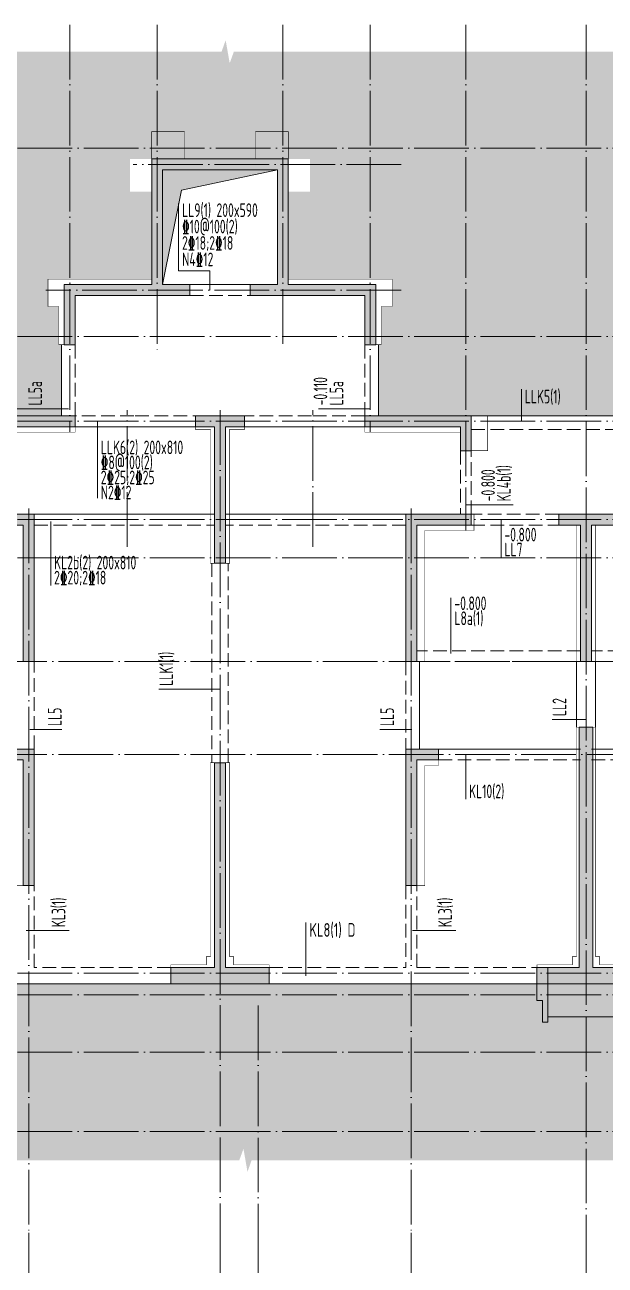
# Model space of a CAD drawing. Extents: x -129922 to 1190196, y -520662 to 139923.
# Drawn here: x 931719 to 942341, y -46527 to -23824 of the extents above; entities that cross this region are included whole.
import ezdxf

# ---------------------------------------------------------------- set-up
doc = ezdxf.new("R2010")
doc.units = 0
doc.header["$LTSCALE"] = 1000
doc.header["$MEASUREMENT"] = 0
doc.linetypes.add('DASH', pattern=[0.35, 0.25, -0.1])
doc.linetypes.add('DOTE', pattern=[2.4200000000000004, 2, -0.2, 0.02, -0.2])
for name, color, linetype, lineweight in [('A-标注-轴号', 3, 'Continuous', 15), ('A-轴线-塔楼', 1, 'DOTE', 9), ('A-轴线-隔墙', 41, 'DOTE', 9), ('S-墙柱-HATCH', 251, 'Continuous', 9), ('S-墙柱-WALL', 6, 'Continuous', 20), ('S-大样-HATCH', 251, 'Continuous', 9), ('S-大样-实线', 2, 'Continuous', 20), ('S-板-BEAM', 4, 'DASH', 20), ('S-板-BEAM-CON', 2, 'Continuous', 20), ('S-板-COLU', 50, 'DASH', 20), ('S-板-板面填充', 251, 'Continuous', 20), ('S-板-模板线条', 140, 'Continuous', 20), ('S-板-洞口边线', 211, 'Continuous', 20), ('S-梁-垂直集中标注', 45, 'Continuous', 20), ('S-梁-水平集中标注', 191, 'Continuous', 20)]:
    doc.layers.add(name, color=color, linetype=linetype, lineweight=lineweight)
doc.styles.add('TSSD_Rein', font='tssdeng.shx', dxfattribs={"width": 0.7, "bigfont": 'hztxt.shx'})
doc.styles.add('样式 1', font='tssdeng.shx', dxfattribs={"width": 0.7, "bigfont": 'tssdchn.shx'})

# ---------------------------------------------------------------- blocks, each defined once
blk = doc.blocks.new('ndgfjhgkjhk')
at = {"layer": 'S-板-BEAM'}
for p, q in [((6627144.781736528, -517054.5655239704), (6628244.781736528, -517054.5655239704)), ((6625044.732943245, -519254.5655239704), (6625044.732943246, -517954.5655239704)), ((6630344.830529819, -517954.5655239704), (6630344.830529819, -519254.5655239704)), ((6626118.640641157, -519254.5641617416), (6625044.781736528, -519254.5644407477)), ((6627444.781736528, -519254.5647839743), (6626118.640720567, -519254.5641617416)), ((6629369.781685738, -519254.5641617407), (6628144.781736528, -519254.5647839743)), ((6630344.781736528, -519254.5644407477), (6629369.781765149, -519254.5641617407)), ((6632294.781736528, -519504.5647839743), (6636444.781736528, -519504.5647839743)), ((6632094.781736531, -519894.5655239704), (6632094.781736531, -521054.5655239704)), ((6632294.781736531, -521054.5655239704), (6632294.781736531, -519894.5655239704)), ((6633894.781736528, -521054.5647839708), (6632294.781736528, -521054.5647839708)), ((6624294.781736528, -521254.5645356895), (6627594.781542704, -521254.5567865025)), ((6631094.781542704, -521254.5655239817), (6627794.781542704, -521254.5655239817)), ((6632294.781736528, -521254.5647839708), (6633894.781736528, -521254.5647839708)), ((6627544.781736333, -521954.5655239704), (6627544.781736333, -525596.5910826563)), ((6627844.781736333, -525596.5910826563), (6627844.781736333, -521954.5655239704)), ((6634294.781736528, -523554.5647839699), (6631294.781736528, -523554.5647839699)), ((6637494.781736528, -523554.5647839699), (6634494.781736528, -523554.5647839699)), ((6624294.781715551, -525354.5655239704), (6624294.781379842, -523754.5655239704)), ((6631094.782093223, -523754.5655239704), (6631094.781757515, -525354.5655239704)), ((6631294.781736528, -523754.5647839699), (6634294.781736528, -523754.5647839699)), ((6634494.781736528, -523754.5647839699), (6637494.781736528, -523754.5647839699)), ((6631694.781736528, -525554.5647839704), (6634294.781736528, -525554.5647839704)), ((6634494.781736528, -525554.5647839704), (6637094.781736528, -525554.5647839704)), ((6624294.781736705, -529354.5655237847), (6624294.781736532, -527854.5655239704)), ((6631094.781736534, -527854.5655239704), (6631094.78173653, -529354.7282486942)), ((6631294.78173653, -529354.721173407), (6631294.781736534, -527854.5655239704)), ((6627144.781542704, -529354.5573804887), (6624294.781736705, -529354.5618012433)), ((6628594.781542704, -529354.5655239817), (6631094.78173653, -529354.5655239879)), ((6631294.78173653, -529354.721173407), (6633494.77959766, -529354.549563145))]:
    blk.add_line(p, q, dxfattribs=at)
at = {"layer": 'S-板-BEAM-CON'}
for p, q in [((6628244.781736528, -516854.5655239704), (6627144.781736528, -516854.5655239704)), ((6624794.732943246, -517954.5655238975), (6624794.732943245, -519254.5655239703)), ((6630594.830529819, -519254.5655239704), (6630594.830529819, -517954.5655238973)), ((6636562.781736528, -519254.5655239704), (6630344.781736528, -519254.5643995609)), ((6625044.781736528, -519454.564440748), (6626196.807586298, -519454.5641832037)), ((6626193.640669772, -519454.5641998376), (6627444.781736528, -519454.5647839743)), ((6628144.781736528, -519454.5647839743), (6629400.517346938, -519454.5641998367)), ((6629394.781652432, -519454.5503026281), (6630344.781736528, -519454.564440748)), ((6627594.781542704, -521054.556583379), (6624294.781736528, -521054.5645356888)), ((6631094.781542704, -521054.5655239817), (6627794.781542704, -521054.5655239817)), ((6631344.781757515, -525354.5655239704), (6631344.782093223, -523754.5655239704)), ((6634219.781736333, -523754.5655239704), (6634219.78148455, -524954.5655239704)), ((6634569.781736333, -523754.5654767614), (6634569.78148455, -524954.5654767614)), ((6634294.781736528, -525354.5647839704), (6631694.781736528, -525354.5647839704)), ((6637094.781736528, -525354.5647839704), (6634494.781736528, -525354.5647839704)), ((6627144.781542704, -529654.5655239817), (6621894.783488081, -529654.5655239817)), ((6628594.781542703, -529654.5655239817), (6631416.636082201, -529654.5655239879)), ((6631294.805137953, -529654.7211724943), (6633494.802999081, -529654.5495622323))]:
    blk.add_line(p, q, dxfattribs=at)
at = {"layer": 'S-板-模板线条', "ltscale": 0.5}
blk.add_line((6633694.781652603, -530254.550302619), (6635094.781652602, -530254.5503026146), dxfattribs=at)
blk = doc.blocks.new('20191023.11405152')
at = {"layer": 'S-大样-HATCH'}
h = blk.add_hatch(color=256, dxfattribs=at)
h.dxf.hatch_style = 1
h.paths.add_polyline_path([(-99.99999995809048, 0), (0, 0), (-5.774199962615967e-08, -399.9999999129213), (99.99999995809048, -399.9999999129213), (99.99999995809048, 600.0007398887537), (-99.99999995809048, 600.0007398887537)])
at = {"layer": 'S-大样-实线'}
blk.add_lwpolyline([(-99.99999995809048, 0), (0, 0), (-5.774199962615967e-08, -399.9999999129213), (99.99999995809048, -399.9999999129213), (99.99999995809048, 600.0007398887537), (-99.99999995809048, 600.0007398887537)], close=True, dxfattribs=at)
blk = doc.blocks.new('ZHOUWANG3')
at = {"layer": 'A-标注-轴号'}
for p, q in [((108751.9146219221, 226833.6155193785), (108751.9146219223, 222833.6155193785)), ((112251.914502885, 226833.6155193787), (112251.9145028852, 222833.6155193787)), ((112951.914043994, 226833.6155193787), (112951.9140439942, 222833.6155193787)), ((115751.9127104762, 226833.6155193789), (115751.9127104764, 222833.6155193789)), ((118951.9127105466, 226833.615519379), (118951.9127105467, 222833.615519379))]:
    blk.add_line(p, q, dxfattribs=at)
at = {"layer": 'A-轴线-塔楼', "linetype": 'DOTE', "ltscale": 0.5}
for p, q in [((109501.9140438963, 248942.0868756939), (109501.9129326703, 241486.4184820315)), ((111101.9140438963, 248942.0868757023), (111101.9140438946, 242986.4158786801)), ((113401.9140438963, 248942.0868757142), (113401.9140438963, 243076.4158786822)), ((115001.9140438963, 248942.0868757223), (115001.9151550367, 241486.4184821535)), ((116751.9140438963, 248942.0868757314), (116751.9140437991, 239686.410749662)), ((118951.9140439939, 248942.0868757081), (118951.9140439939, 226833.6155193784)), ((139798.4139466776, 246686.4187311789), (85361.6076990781, 246686.4187311789)), ((115569.9183531395, 246386.4187311789), (110660.485099014, 246386.4187311789)), ((115569.9183531395, 244086.4187311789), (109061.865250706, 244086.4187311638)), ((139798.4139466776, 243236.4187311789), (85361.6076990781, 243236.4187311789)), ((112251.9140439854, 241886.4187313405), (112251.9140439941, 226833.6155193782)), ((139798.4139466776, 241686.4187311789), (85361.6076990781, 241686.4187311789)), ((108751.9140438489, 240086.4107496727), (108751.9140439941, 226833.6155193602)), ((115751.914043994, 240086.4187311743), (115751.9140439941, 226833.6155193784)), ((139798.4139466776, 239886.4187311789), (85361.6076990781, 239886.4187311789)), ((139798.4139466776, 239186.4187311789), (85361.6076990781, 239186.4187311789)), ((122393.6841631923, 235586.4187311789), (101607.8367670992, 235586.4187311789)), ((139798.4139466776, 231586.4187311789), (85361.6076990781, 231586.4187311789)), ((112951.9140439854, 230993.2435809111), (112951.9140439941, 226833.6155193786)), ((139798.4139466776, 228686.4187311789), (85361.6076990781, 228686.4187311789))]:
    blk.add_line(p, q, dxfattribs=at)
at = {"layer": 'A-轴线-隔墙', "ltscale": 0.5}
for p, q in [((110551.914044001, 239386.4187311604), (110551.9140439724, 241886.4187311743)), ((113951.9140439928, 239386.4187311604), (113951.9140439928, 241886.418731213)), ((122393.6841631923, 237286.4187311789), (101607.8367670992, 237286.4187311789)), ((139798.4139466776, 231186.4187311789), (85361.6076990781, 231186.4187311789)), ((139798.4139466776, 230136.4187311789), (85361.6076990781, 230136.4187311789))]:
    blk.add_line(p, q, dxfattribs=at)
blk = doc.blocks.new('afdhgdjhgfj')
at = {"layer": 'S-墙柱-HATCH'}
h = blk.add_hatch(color=256, dxfattribs=at)
h.paths.add_polyline_path([(327454.6374234984, 180245.1995011274), (325054.6374234984, 180245.1995011274), (325054.6374234984, 176945.1995011274), (325254.6374234984, 176945.1995011274), (325254.6374234984, 177845.1995011274), (327954.6374234984, 177845.1995011274), (327954.6374234984, 178495.1995011274), (327754.6374234984, 178495.1995011274), (327754.6374234984, 178045.1995011274), (325254.6374234984, 178045.1995011274), (325254.6374234984, 180045.1995011274), (327754.6374234984, 180045.1995011274), (327754.6374234984, 179595.1995011274), (327954.6374234984, 179595.1995011274), (327954.6374234984, 180645.1995011274), (327454.6374234984, 180645.1995011274)])
h.paths.add_polyline_path([(333254.6376431724, 179995.200902214), (333254.6376431724, 174625.200902214), (333054.6376431724, 174625.200902214), (333054.6376431724, 175395.200902214), (330354.6376431724, 175395.200902214), (330354.6376431724, 175595.2009022732), (330454.6376386648, 175595.200902214), (333054.6376431724, 175595.200902214), (333054.6376431724, 180645.200902214), (333654.6376431724, 180645.200902214), (333654.6376431724, 179995.200902214)])
h.paths.add_polyline_path([(338854.6376429731, 165495.1995011274), (339104.6376429731, 165495.1995011274), (339104.6376429731, 172895.1995011274), (338264.6376429731, 172895.1995011274), (338264.6376429731, 173145.1995011274), (339354.6376429731, 173145.1995011274), (339354.6376429731, 164895.1995011274), (338854.6376429731, 164895.1995011274)])
h.paths.add_polyline_path([(322254.6376431668, 171095.1995011274), (322454.6376431668, 171095.1995011274), (322454.6376431668, 173595.1995011274), (322854.6376431668, 173595.1995011274), (322854.6376431668, 173795.1995011274), (321854.6376431668, 173795.1995011274), (321854.6376431668, 173595.1995011274), (322254.6376431668, 173595.1995011274)])
h.paths.add_polyline_path([(325454.6376433615, 169295.1995011274), (325054.6376433615, 169295.1995011274), (325054.6376433615, 169495.1995011274), (325654.6376433615, 169495.1995011274), (325654.6376433615, 166995.1995011274), (325454.6376433615, 166995.1995011274)])
h.paths.add_polyline_path([(319254.6376431668, 173595.1995011274), (320254.6376431668, 173595.1995011274), (320254.6376431668, 173795.1995011274), (319054.6376431668, 173795.1995011274), (319054.6376431668, 171095.1995011274), (319254.6376431668, 171095.1995011274)])
h.paths.add_polyline_path([(319254.6376431668, 169295.1995011274), (319654.6376431668, 169295.1995011274), (319654.6376431668, 169495.1995011274), (319054.6376431668, 169495.1995011274), (319054.6376431668, 166995.1995011274), (319254.6376431668, 166995.1995011274)])
h.paths.add_polyline_path([(326254.6381616956, 175595.2002411225), (326254.6371246399, 175395.2002411246), (324654.6376431677, 175395.2002897355), (324654.6376431687, 174955.2003934237), (324454.6376431687, 174955.2003934237), (324454.637628193, 175595.2001972486)])
h.paths.add_polyline_path([(320054.6376431668, 175395.1995011274), (318304.6376431668, 175395.1995011274), (318304.6376431668, 175595.1995011274), (320254.6376431668, 175595.1995011274), (320254.6376431668, 174955.1995011274), (320054.6376431668, 174955.1995011274)])
h.paths.add_polyline_path([(329154.6376431668, 172895.1995011274), (328954.6376431668, 172895.1995011274), (328954.6376431668, 175395.1995011274), (328804.6376431668, 175395.1995011274), (328804.6376431668, 175595.1995011274), (329154.6376431668, 175595.1995011274)])
h.paths.add_polyline_path([(325454.6376431668, 173595.1995011274), (324454.6376431687, 173595.1995011274), (324454.6376431687, 173795.1995011274), (325654.6376431668, 173795.1995011274), (325654.6376431668, 171095.1995011274), (325454.6376431668, 171095.1995011274)])
h.paths.add_polyline_path([(328504.6376431668, 165195.1995011274), (328504.6376431668, 165495.1995011274), (328954.6376431668, 165495.1995011274), (328954.6376431668, 169245.2147224763), (329154.6376431668, 169245.2147224763), (329154.6376431668, 165495.1995011274), (329954.6376431668, 165495.1995011274), (329954.6376431668, 165195.1995011274)])
h.paths.add_polyline_path([(321454.6376431668, 165195.1995011274), (321454.6376431668, 165495.1995011274), (322229.6376431668, 165495.1995011274), (322229.6376431668, 169895.1995010979), (322479.6376431668, 169895.1995010979), (322479.6376431668, 165495.1995011274), (323254.6376431668, 165495.1995011274), (323254.6376431668, 165195.1995011274)])
h.paths.add_polyline_path([(333454.6376431668, 165495.1995011274), (333254.6376431668, 165495.1995011274), (333254.6376431668, 169045.1995011274), (333054.6376431668, 169045.1995011274), (333054.6376431668, 164895.1995011274), (333454.6376431668, 164895.1995011274)])
h.paths.add_polyline_path([(333754.6376431668, 172895.1995011274), (333254.6376431668, 172895.1995011274), (333254.6376431668, 170095.1995011274), (333054.6376431668, 170095.1995011274), (333054.6376431668, 173145.1995011274), (333754.6376431668, 173145.1995011274)])
h.paths.add_polyline_path([(318504.6374233038, 176895.1995011274), (318504.6374233038, 177995.1995011274), (316904.6374233038, 177995.1995011274), (316904.6374233038, 180295.1995011274), (314404.6374233038, 180295.1995011274), (314404.6374233038, 177995.1995011274), (312804.6374233038, 177995.1995011274), (312804.6374233038, 176895.1995011274), (313004.6374233038, 176895.1995011274), (313004.6374233038, 177795.1995011274), (315104.6374233038, 177795.1995011274), (315104.6374233038, 177995.1995011274), (314604.6374233038, 177995.1995011274), (314604.6374233038, 180095.1995011274), (316704.6374233038, 180095.1995011274), (316704.6374233038, 177995.1995011274), (316204.6374233038, 177995.1995011274), (316204.6374233038, 177795.1995011274), (318304.6374233038, 177795.1995011274), (318304.6374233038, 176895.1995011274)])
h.paths.add_polyline_path([(298054.6374234929, 179995.200902214), (298054.6374234929, 174625.200902214), (298254.6374234929, 174625.200902214), (298254.6374234929, 175395.200902214), (300954.6374234929, 175395.200902214), (300954.6374234929, 175595.2009022732), (300854.6374280005, 175595.200902214), (298254.6374234929, 175595.200902214), (298254.6374234929, 180645.200902214), (297654.6374234929, 180645.200902214), (297654.6374234929, 179995.200902214)])
h.paths.add_polyline_path([(292454.6374236922, 165495.1995011274), (292204.6374236922, 165495.1995011274), (292204.6374236922, 172895.1995011274), (293044.6374236922, 172895.1995011274), (293044.6374236922, 173145.1995011274), (291954.6374236922, 173145.1995011274), (291954.6374236922, 164895.1995011274), (292454.6374236922, 164895.1995011274)])
h.paths.add_polyline_path([(309054.6374234984, 171095.1995011274), (308854.6374234984, 171095.1995011274), (308854.6374234984, 173595.1995011274), (308454.6374234984, 173595.1995011274), (308454.6374234984, 173795.1995011274), (309454.6374234984, 173795.1995011274), (309454.6374234984, 173595.1995011274), (309054.6374234984, 173595.1995011274)])
h.paths.add_polyline_path([(305854.6374233038, 169295.1995011274), (306254.6374233038, 169295.1995011274), (306254.6374233038, 169495.1995011274), (305654.6374233038, 169495.1995011274), (305654.6374233038, 166995.1995011274), (305854.6374233038, 166995.1995011274)])
h.paths.add_polyline_path([(312054.6374234984, 173595.1995011274), (311054.6374234984, 173595.1995011274), (311054.6374234984, 173795.1995011274), (312254.6374234984, 173795.1995011274), (312254.6374234984, 171095.1995011274), (312054.6374234984, 171095.1995011274)])
h.paths.add_polyline_path([(312054.6374234984, 169295.1995011274), (311654.6374234984, 169295.1995011274), (311654.6374234984, 169495.1995011274), (312254.6374234984, 169495.1995011274), (312254.6374234984, 166995.1995011274), (312054.6374234984, 166995.1995011274)])
h.paths.add_polyline_path([(305054.6369049697, 175595.2002411225), (305054.6379420253, 175395.2002411246), (306654.6374234975, 175395.2002897355), (306654.6374234966, 174955.2003934237), (306854.6374234966, 174955.2003934237), (306854.6374384722, 175595.2001972486)])
h.paths.add_polyline_path([(305054.6374234984, 178145.1995011274), (305054.6374234984, 176945.1995011274), (305254.6374234984, 176945.1995011274), (305254.6374234984, 180645.1995011274), (302754.6374234984, 180645.1995011274), (302754.6374234984, 179945.1995011274), (302954.6374234984, 179945.1995011274), (302954.6374234984, 180445.1995011274), (305054.6374234984, 180445.1995011274), (305054.6374234984, 178345.1995011274), (302954.6374234984, 178345.1995011274), (302954.6374234984, 178845.1995011274), (302754.6374234984, 178845.1995011274), (302754.6374234984, 178145.1995011274)])
h.paths.add_polyline_path([(311254.6374234984, 175395.1995011274), (313004.6374234984, 175395.1995011274), (313004.6374234984, 175595.1995011274), (311054.6374234984, 175595.1995011274), (311054.6374234984, 174955.1995011274), (311254.6374234984, 174955.1995011274)])
h.paths.add_polyline_path([(302154.6374234984, 172895.1995011274), (302354.6374234984, 172895.1995011274), (302354.6374234984, 175395.1995011274), (302504.6374234984, 175395.1995011274), (302504.6374234984, 175595.1995011274), (302154.6374234984, 175595.1995011274)])
h.paths.add_polyline_path([(315554.6374234984, 172895.1995011274), (315754.6374234984, 172895.1995011274), (315754.6374234984, 175395.1995011274), (316104.6374234984, 175395.1995011274), (316104.6374234984, 175595.1995011274), (315204.6374234984, 175595.1995011274), (315204.6374234984, 175395.1995011274), (315554.6374234984, 175395.1995011274)])
h.paths.add_polyline_path([(305854.6374234984, 173595.1995011274), (306854.6374234966, 173595.1995011274), (306854.6374234966, 173795.1995011274), (305654.6374234984, 173795.1995011274), (305654.6374234984, 171095.1995011274), (305854.6374234984, 171095.1995011274)])
h.paths.add_polyline_path([(302804.6374234984, 165195.1995011274), (302804.6374234984, 165495.1995011274), (302354.6374234984, 165495.1995011274), (302354.6374234984, 169245.2147224763), (302154.6374234984, 169245.2147224763), (302154.6374234984, 165495.1995011274), (301354.6374234984, 165495.1995011274), (301354.6374234984, 165195.1995011274)])
h.paths.add_polyline_path([(309854.6374234984, 165195.1995011274), (309854.6374234984, 165495.1995011274), (309054.6374234984, 165495.1995011274), (309054.6374234984, 169895.1995010979), (308854.6374234984, 169895.1995010979), (308854.6374234984, 165495.1995011274), (308054.6374234984, 165495.1995011274), (308054.6374234984, 165195.1995011274)])
h.paths.add_polyline_path([(316554.6374234984, 165195.1995011274), (316554.6374234984, 165495.1995011274), (315754.6374234984, 165495.1995011274), (315754.6374234984, 169245.2147224763), (315554.6374234984, 169245.2147224763), (315554.6374234984, 165495.1995011274), (314754.6374234984, 165495.1995011274), (314754.6374234984, 165195.1995011274)])
h.paths.add_polyline_path([(297854.6374234984, 165495.1995011274), (298054.6374234984, 165495.1995011274), (298054.6374234984, 169045.1995011274), (298254.6374234984, 169045.1995011274), (298254.6374234984, 164895.1995011274), (297854.6374234984, 164895.1995011274)])
h.paths.add_polyline_path([(297554.6374234984, 172895.1995011274), (298054.6374234984, 172895.1995011274), (298054.6374234984, 170095.1995011274), (298254.6374234984, 170095.1995011274), (298254.6374234984, 173145.1995011274), (297554.6374234984, 173145.1995011274)])
h.paths.add_polyline_path([(329454.6399576905, 162745.2140284545), (329854.6399576905, 162745.2140284545), (329854.6399576905, 162345.2140284545), (329454.6399576905, 162345.2140284545)])
h.paths.add_polyline_path([(325454.6399576812, 162745.2140284545), (325854.6399576812, 162745.2140284545), (325854.6399576812, 162345.2140284545), (325454.6399576812, 162345.2140284545)])
h.paths.add_polyline_path([(305454.6351091656, 162745.2140284545), (305854.6360999801, 162745.2140284545), (305854.6360999801, 162345.2140284545), (305454.6351091656, 162345.2140284545)])
h.paths.add_polyline_path([(301854.6351091563, 162745.2140275508), (301454.6351091563, 162745.2140275508), (301454.6351091563, 162345.2140275508), (301854.6351091563, 162345.2140275508)])
at = {"layer": 'S-墙柱-WALL'}
for points in [[(318504.6374233038, 176895.1995011274), (318504.6374233038, 177995.1995011274), (316904.6374233038, 177995.1995011274), (316904.6374233038, 180295.1995011274), (314404.6374233038, 180295.1995011274), (314404.6374233038, 177995.1995011274), (312804.6374233038, 177995.1995011274), (312804.6374233038, 176895.1995011274), (313004.6374233038, 176895.1995011274), (313004.6374233038, 177795.1995011274), (315104.6374233038, 177795.1995011274), (315104.6374233038, 177995.1995011274), (314604.6374233038, 177995.1995011274), (314604.6374233038, 180095.1995011274), (316704.6374233038, 180095.1995011274), (316704.6374233038, 177995.1995011274), (316204.6374233038, 177995.1995011274), (316204.6374233038, 177795.1995011274), (318304.6374233038, 177795.1995011274), (318304.6374233038, 176895.1995011274)], [(311254.6374234984, 175395.1995011274), (313004.6374234984, 175395.1995011274), (313004.6374234984, 175595.1995011274), (311054.6374234984, 175595.1995011274), (311054.6374234984, 174955.1995011274), (311254.6374234984, 174955.1995011274)], [(315554.6374234984, 172895.1995011274), (315754.6374234984, 172895.1995011274), (315754.6374234984, 175395.1995011274), (316104.6374234984, 175395.1995011274), (316104.6374234984, 175595.1995011274), (315204.6374234984, 175595.1995011274), (315204.6374234984, 175395.1995011274), (315554.6374234984, 175395.1995011274)], [(320054.6376431668, 175395.1995011274), (318304.6376431668, 175395.1995011274), (318304.6376431668, 175595.1995011274), (320254.6376431668, 175595.1995011274), (320254.6376431668, 174955.1995011274), (320054.6376431668, 174955.1995011274)], [(312054.6374234984, 173595.1995011274), (311054.6374234984, 173595.1995011274), (311054.6374234984, 173795.1995011274), (312254.6374234984, 173795.1995011274), (312254.6374234984, 171095.1995011274), (312054.6374234984, 171095.1995011274)], [(319254.6376431668, 173595.1995011274), (320254.6376431668, 173595.1995011274), (320254.6376431668, 173795.1995011274), (319054.6376431668, 173795.1995011274), (319054.6376431668, 171095.1995011274), (319254.6376431668, 171095.1995011274)], [(322254.6376431668, 171095.1995011274), (322454.6376431668, 171095.1995011274), (322454.6376431668, 173595.1995011274), (322854.6376431668, 173595.1995011274), (322854.6376431668, 173795.1995011274), (321854.6376431668, 173795.1995011274), (321854.6376431668, 173595.1995011274), (322254.6376431668, 173595.1995011274)], [(321454.6376431668, 165195.1995011274), (321454.6376431668, 165495.1995011274), (322229.6376431668, 165495.1995011274), (322229.6376431668, 169895.1995010979), (322479.6376431668, 169895.1995010979), (322479.6376431668, 165495.1995011274), (323254.6376431668, 165495.1995011274), (323254.6376431668, 165195.1995011274)], [(312054.6374234984, 169295.1995011274), (311654.6374234984, 169295.1995011274), (311654.6374234984, 169495.1995011274), (312254.6374234984, 169495.1995011274), (312254.6374234984, 166995.1995011274), (312054.6374234984, 166995.1995011274)], [(319254.6376431668, 169295.1995011274), (319654.6376431668, 169295.1995011274), (319654.6376431668, 169495.1995011274), (319054.6376431668, 169495.1995011274), (319054.6376431668, 166995.1995011274), (319254.6376431668, 166995.1995011274)], [(316554.6374234984, 165195.1995011274), (316554.6374234984, 165495.1995011274), (315754.6374234984, 165495.1995011274), (315754.6374234984, 169245.2147224763), (315554.6374234984, 169245.2147224763), (315554.6374234984, 165495.1995011274), (314754.6374234984, 165495.1995011274), (314754.6374234984, 165195.1995011274)]]:
    blk.add_lwpolyline(points, close=True, dxfattribs=at)
blk = doc.blocks.new('sdgfhgfjhgfj')
at = {"layer": 'S-板-COLU', "const_width": 10}
for points in [[(312704.6375328497, 23694.40065596011), (312704.6375328497, 24394.40065596011), (312504.5887397545, 24394.40065596011), (312504.5887397545, 24894.40065596011), (313004.5887397545, 24894.40065596011), (314404.6375328497, 24894.40065596011), (314404.6375328497, 26494.40065596011), (314404.6375328497, 26494.40065596011), (314404.6375328497, 27094.40065596011), (314404.6375328497, 27594.40065596011), (315004.6375328497, 27594.40065596564), (315004.6375328497, 27094.40065596011), (316304.6375328497, 27094.40065596011), (316304.6375328497, 27594.40065596011), (316904.6375328497, 27594.40065596011), (316904.6375330425, 27594.40065596011), (316904.6375330425, 26494.40065596011), (316904.6375328497, 26494.40065596011), (316904.6375328497, 24894.40065596011), (318604.6375328497, 24894.40065596011), (318804.6375330359, 24894.40065596011), (318804.6375330359, 24394.40065596011), (318604.6375328497, 24394.40065596011), (318604.6375328497, 23694.40065596011), (318304.6375328497, 23694.40065596011), (318304.6375328497, 24594.40065596011), (316204.6375328497, 24594.40065596011), (316204.6375328497, 24794.40065596011), (316704.6375328497, 24794.40065596011), (316704.6375328497, 26894.40065596011), (314604.6375330425, 26894.40065596011), (314604.6375330425, 26494.40065596011), (314604.6375328497, 24794.40065596011), (315104.6375328497, 24794.40065596011), (315104.6375328497, 24594.40065596011), (313004.6375328497, 24594.40065596011), (313004.6375328497, 23694.40065596011)], [(310754.6375330443, 21754.40065596011), (310754.6375330443, 22394.40065596011), (313004.6375330443, 22394.40065596011), (313004.6375330443, 22094.40065596011), (311254.6375330443, 22094.40065596011), (311254.6375330443, 21754.40065596011)], [(315479.6375330443, 19694.40065596011), (315479.6375330443, 22144.40065596011), (315204.6375330443, 22144.40065596011), (315204.6375330443, 22394.40065596011), (316104.6375330443, 22394.40065596011), (316104.6375330443, 22144.40065596011), (315829.6375330443, 22144.40065596011), (315829.6375330443, 19694.40065596011)], [(318304.6375332213, 22094.40065596011), (318304.6375332213, 22394.40065596011), (320554.6375332213, 22394.40065596011), (320554.6375332213, 21754.40065596011), (320054.6375332213, 21754.40065596011), (320054.6375332213, 22094.40065596011)], [(311904.6375330443, 17894.40065596011), (311904.6375330443, 20294.40065596011), (311004.6375330443, 20294.40065596011), (311004.6375330443, 20594.40065596011), (312254.6375330443, 20594.40065596011), (312254.6375330443, 17894.40065596011)], [(319054.6375330443, 17894.40065596011), (319054.6375330443, 20594.40065596011), (320304.6375330443, 20594.40065596011), (320304.6375330443, 20294.40065596011), (319404.6375330443, 20294.40065596011), (319404.6375330443, 17894.40065596011)], [(322179.6375330443, 17894.40065596011), (322179.6375330443, 20394.40065596011), (321854.6375330443, 20394.40065596011), (321854.6375330443, 20594.40065596011), (322854.6375330443, 20594.40065596011), (322854.6375330443, 20394.40065596011), (322529.6375330443, 20394.40065596011), (322529.6375330443, 17894.40065596011)], [(321454.6375330443, 11994.40065596011), (321454.6375330443, 12344.40065596011), (322104.6375331207, 12344.40065596011), (322104.6375331207, 12494.40065596011), (322179.6375330443, 12494.40065596011), (322179.6375330443, 16694.40065593054), (322529.6375330443, 16694.40065593054), (322529.6375330443, 12494.40065596011), (322604.6375331207, 12494.40065596011), (322604.6375331207, 12344.40065596011), (323254.6375330443, 12344.40065596011), (323254.6375330443, 11994.40065596011)], [(311904.6375330443, 13794.40065596011), (311904.6375330443, 15994.40065596011), (311654.6375330443, 15994.40065596011), (311654.6375330443, 16294.40065596011), (312254.6375330443, 16294.40065596011), (312254.6375330443, 13794.40065596011)], [(319054.6375328497, 13794.40065596011), (319054.6375328497, 16294.40065596011), (319654.6375328497, 16294.40065596011), (319654.6375328497, 15994.40065596011), (319404.6375328497, 15994.40065596011), (319404.6375328497, 13794.40065596011)], [(314754.6375330602, 11994.40065596034), (314754.6375330602, 12344.40065596034), (315404.6375332399, 12344.40065596011), (315404.6375332399, 12494.40065596011), (315479.6375330443, 12494.40065596011), (315479.6375330443, 16044.40065596011), (315829.6375330443, 16044.40065596011), (315829.6375330443, 12494.40065596011), (315904.6375332399, 12494.40065596011), (315904.6375332399, 12344.40065596011), (316554.6375330443, 12344.40065596011), (316554.6375330443, 11994.40065596011)]]:
    blk.add_lwpolyline(points, close=True, dxfattribs=at)
at = {"layer": 'S-墙柱-HATCH'}
blk.add_blockref('afdhgdjhgfj', (0, -153200.7988451672), dxfattribs=at)

msp = doc.modelspace()

# ---------------------------------------------------------------- hatches: boundary and pattern name
at = {"layer": 'S-板-板面填充'}
h = msp.add_hatch(dxfattribs=at)
h.set_pattern_fill('CROSS,_O', color=256, scale=100)
h.set_pattern_definition([(0, (323791.4703426883, -41750.2088688463), (158.75, 158.75), [79.375, -238.125]), (90, (323831.1578426883, -41789.8963688463), (-158.75, 158.75), [79.375, -238.125])])
h.paths.add_polyline_path([(961132.9703426883, -24316.2088688463), (935545.2203426883, -24316.20886884629), (935468.7865934924, -24526.2088688463), (935394.7292615948, -24106.20886884629), (935320.2203426883, -24316.20886884629), (910060.9703426883, -24316.20886884629), (910060.9703426883, -34714.2088688463), (910270.9703426883, -34790.6426180422), (909850.9703426883, -34864.69994993976), (910060.9703426883, -34939.2088688463), (910060.9703426883, -44607.2088688463), (935644.2203426883, -44607.2088688463), (935720.6540918841, -44397.20886884629), (935794.7114237817, -44817.2088688463), (935869.2203426883, -44607.2088688463), (961132.9703426883, -44607.2088688463), (961132.9703426883, -34818.4588688463), (960922.9703426883, -34742.0251196504), (961342.9703426883, -34667.96778775284), (961132.9703426883, -34593.4588688463)])
h.paths.add_polyline_path([(932141.2642902015, -28479.99785925052), (934041.3130832966, -28479.99785925052), (934041.3130832966, -26879.99785925052), (933641.3130834894, -26879.99785925052), (933641.3130834894, -26279.99785925052), (936941.3130834894, -26279.99785925052), (936941.3130834894, -26879.99785925052), (936541.3130832966, -26879.99785925052), (936541.3130832966, -28479.99785925052), (938441.3130834829, -28479.99785925052), (938441.3130834829, -28979.99785925052), (938241.3130832966, -28979.99785925052), (938241.3130832966, -29679.99785925052), (938191.362070607, -29679.99785925052), (938191.362070607, -30979.99785923935), (944641.3135829744, -30979.99645103732), (944641.3135829745, -26229.99785925052), (947091.3130834913, -26229.99785925052), (947091.3130834913, -25929.99785925052), (953291.3140013898, -25929.99785925052), (953291.3140013898, -26579.99785925052), (953041.1276459619, -26580.0065414987), (953041.3130834913, -33429.99785925052), (958991.3130836859, -33429.99785925052), (958991.3130834913, -41679.99785925064), (958491.3130834913, -41679.99785925075), (958491.3130834913, -41379.99785925064), (911591.313083685, -41379.99785925075), (911591.313083685, -33429.99785925052), (917591.3132773209, -33429.99785925064), (917591.3130834857, -25929.99645816395), (925291.3130834838, -25929.99645816395), (925291.3130834838, -26429.99785925052), (924991.3130834913, -26429.99785925052), (924991.3130834913, -28154.99859925616), (925191.3130834838, -28154.99859925616), (925191.3130834838, -28654.99859925616), (924991.3130834913, -28654.99859925616), (924991.3130834913, -29629.99785925052), (924941.3132773684, -29629.99785925052), (924941.3132772585, -30979.99785924342), (932391.264484033, -30979.99785925064), (932391.2644840339, -29679.99785925052), (932341.3130832966, -29679.99785925052), (932341.3130832966, -28979.99785925052), (932141.2642902015, -28979.99785925052)], flags=16)
h = msp.add_hatch(color=256, dxfattribs=at)
h.dxf.hatch_style = 1
h.paths.add_polyline_path([(936341.3130834912, -26479.99785925061), (934241.3130834912, -26479.99785925061), (934241.3130834912, -28579.99785925061), (934586.690834823, -26850.49498269692)])

# ---------------------------------------------------------------- linework, layer by layer
at = {"layer": 'S-板-洞口边线'}
msp.add_lwpolyline([(936341.3130834912, -26479.99785925061), (934241.3130834912, -26479.99785925061), (934241.3130834912, -28579.99785925061), (934586.690834823, -26850.49498269692)], close=True, dxfattribs=at)
at = {"layer": 'S-梁-垂直集中标注'}
for p, q in [((932516.2642902088, -30852.91041169522), (931436.4945066039, -30852.91041169522)), ((938041.3141257818, -30852.91041169522), (937091.5840266608, -30852.91041169522)), ((939791.3260992802, -32609.16803803758), (940659.2413615218, -32609.16803803758)), ((935291.3131357727, -35984.49329372153), (934172.3376225787, -35984.49329372155)), ((941991.3130833933, -36539.08639867042), (941368.2014178344, -36539.08639867042)), ((932394.5415154806, -36721.4279560039), (931808.3512749863, -36721.4279560039)), ((938800.2120796366, -36721.4279560039), (938214.0218391423, -36721.4279560039)), ((932532.7190599887, -40404.0156696435), (931741.1687107137, -40404.0156696435)), ((939607.3026037066, -40404.0156696435), (938815.7522544316, -40404.0156696435))]:
    msp.add_line(p, q, dxfattribs=at)
at = {"layer": 'S-梁-水平集中标注'}
for p, q in [((934534.4555217222, -28325.23953942998), (934534.4555217259, -27091.90620609661)), ((935105.3793914354, -28325.23953943184), (934534.4555217222, -28325.23953942998)), ((935105.3793914345, -28679.99785925061), (935105.3793914354, -28325.23953943184)), ((940807.1418722691, -31079.99711925452), (940807.1418722691, -30495.17842194969)), ((933046.8853997997, -31079.99697033872), (933046.8853997997, -32489.24287045942)), ((932192.0496969072, -32917.99168024046), (932192.0496969072, -34086.33261819927)), ((940434.654804834, -32879.99711931121), (940434.6548048331, -33578.23399011543)), ((939518.6946206605, -35329.99708834858), (939518.6946206605, -34315.24496525432)), ((939787.7648994698, -37179.99715236152), (939787.7648994698, -37997.75332932905)), ((936864.8741128085, -41229.99714313549), (936864.8741128088, -40256.07505096445))]:
    msp.add_line(p, q, dxfattribs=at)

# ---------------------------------------------------------------- block references
at = {"layer": 'S-墙柱-HATCH'}
msp.add_blockref('sdgfhgfjhgfj', (619636.6739662602, -53374.39579386108), dxfattribs=at)
at = {"layer": 'S-大样-实线'}
msp.add_blockref('20191023.11405152', (941191.3111384053, -41679.9826383027), dxfattribs=at)
at = {"layer": 'S-板-BEAM'}
msp.add_blockref('ndgfjhgkjhk', (-5692403.468459212, 488274.5676647311), dxfattribs=at)
at = {"layer": 'S-梁-水平集中标注', "color": 3}
msp.add_blockref('ZHOUWANG3', (823039.3990393997, -272766.4165904241), dxfattribs=at)

# ---------------------------------------------------------------- texts
at = {"layer": 'S-梁-垂直集中标注', "color": 3, "style": '样式 1', "width": 0.65}
for s, p in [('LL5a', (932032.2475029844, -30790.41041169511)), ('-0.110', (937255.0127642489, -30790.41041169522)), ('LL5a', (937547.7956346496, -30790.41041169522)), ('-0.800', (940322.5531536712, -32546.66803803758)), ('KL4b(1)', (940611.164438445, -32546.66803803758)), ('LLK1(1) ', (934431.9530071941, -35921.99329372155)), ('LL2 ', (941627.8168024494, -36476.5863986703)), ('LL5 ', (932390.3193492143, -36658.9279560039)), ('LL5 ', (938475.2199156544, -36658.9279560039)), ('KL3(1) ', (932459.8598456633, -40341.5156696435)), ('KL3(1) ', (939534.4433893812, -40341.5156696435))]:
    msp.add_text(s, height=250, rotation=90, dxfattribs=at).set_placement(p)
at = {"layer": 'S-梁-水平集中标注', "color": 3, "style": '样式 1', "width": 0.65}
msp.add_text('LL9(1) 200x590', height=250, rotation=359.9999999998132, dxfattribs=at).set_placement((934596.955521725, -27341.90620609521))
at = {"layer": 'S-梁-水平集中标注', "style": '样式 1', "width": 0.65}
for s, p in [('\x8410@100(2)', (934596.9555217241, -27641.90620609521)), ('2\x8418;2\x8418', (934596.9555217231, -27941.90620609521)), ('N4\x8412', (934596.9555217222, -28241.90620609521))]:
    msp.add_text(s, height=250, rotation=359.9999999998132, dxfattribs=at).set_placement(p)
at = {"layer": 'S-梁-水平集中标注', "color": 3, "style": '样式 1', "width": 0.65}
for s, p in [('LLK5(1) ', (940869.641872269, -30754.79380656508)), ('LLK6(2) 200x810', (933109.3853997997, -31683.47363969017)), ('-0.800', (940497.1548048331, -33279.79232944953)), ('LL7', (940497.1548048331, -33554.27473241216)), ('KL2b(2) 200x810', (932254.5496969073, -33792.10184896851)), ('-0.800', (939581.1946206604, -34536.39881140817)), ('L8a(1) ', (939581.1946206604, -34811.39881140817)), ('KL10(2) ', (939850.2648994698, -37979.46640882557))]:
    msp.add_text(s, height=250, dxfattribs=at).set_placement(p)
at = {"layer": 'S-梁-水平集中标注', "style": '样式 1', "width": 0.65}
for s, p in [('\x848@100(2)', (933109.3853997997, -31958.47363969017)), ('2\x8425;2\x8425', (933109.3853997997, -32233.47363969017)), ('N2\x8412', (933109.3853997997, -32508.47363969017)), ('2\x8420;2\x8418', (932254.5496969073, -34067.10184896851))]:
    msp.add_text(s, height=250, dxfattribs=at).set_placement(p)
at = {"layer": 'S-梁-水平集中标注', "color": 3, "linetype": 'Continuous', "style": 'TSSD_Rein', "width": 0.7}
msp.add_text('KL8(1) D', height=250, dxfattribs=at).set_placement((936927.374112809, -40515.69043557983))

doc.saveas('drawing.dxf')
